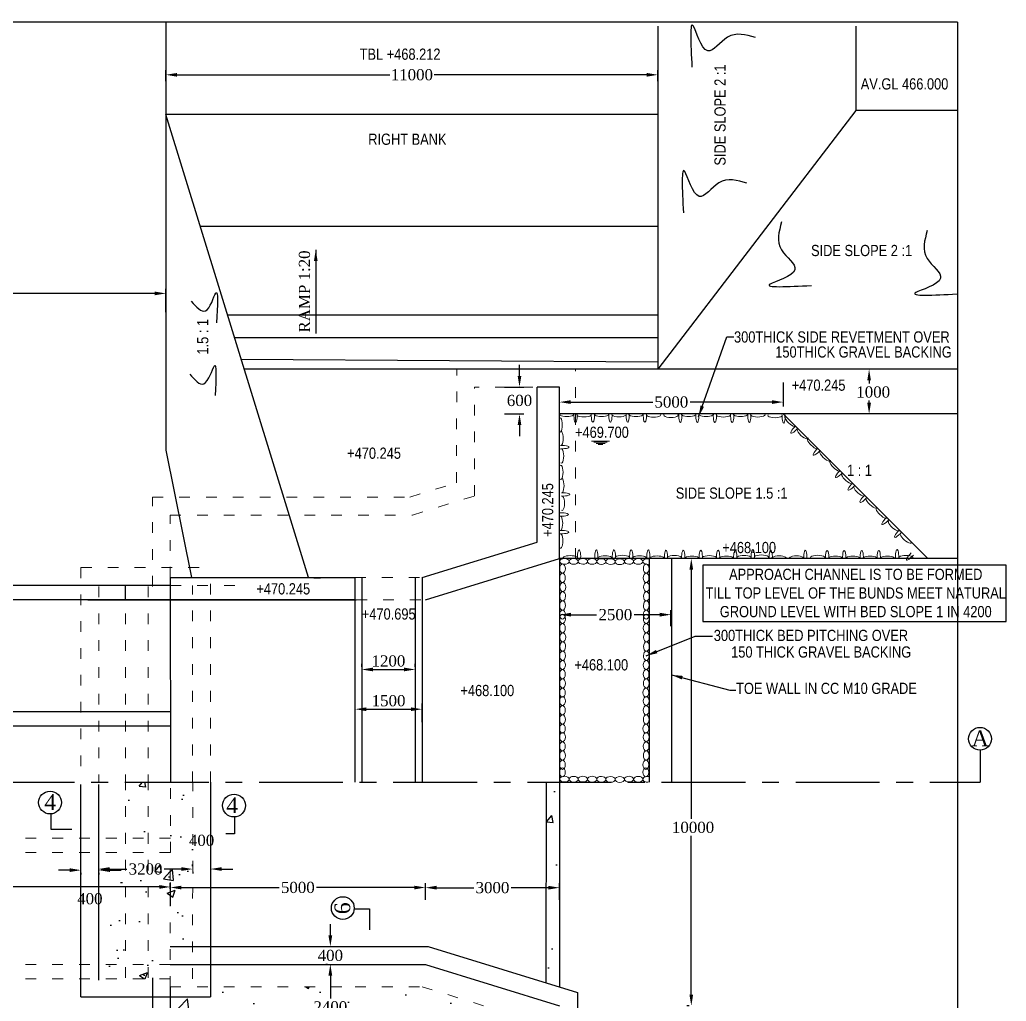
# Model space of a CAD drawing. Header units: millimetres. Extents: x 80 to 6605, y 46 to 2491.
# Drawn here: x 5983.8 to 6204.4, y 925.4 to 1145 of the extents above; entities that cross this region are included whole.
import ezdxf
from ezdxf.enums import TextEntityAlignment as Align

# ---------------------------------------------------------------- set-up
doc = ezdxf.new("R2010")
doc.units = ezdxf.units.MM
doc.linetypes.add('ACAD_ISO03W100', pattern=[30, 12, -18])
doc.linetypes.add('CENTER', pattern=[2, 1.25, -0.25, 0.25, -0.25])
for name, color, linetype in [('MAIN', 7, 'Continuous'), ('SHEET', 3, 'Continuous'), ('TEXT_GENERAL', 4, 'Continuous')]:
    doc.layers.add(name, color=color, linetype=linetype)
doc.styles.add('ARIAL NARROW', font='ARIALN.TTF')
doc.styles.get("Standard").update_dxf_attribs({"font": 'times.ttf', "height": 2.5})
doc.styles.add('TNR_2.5', font='times.ttf', dxfattribs={"height": 2.5})
doc.dimstyles.new('ISO-25', dxfattribs={"dimtxt": 2.5, "dimasz": 2.5, "dimexe": 1.25, "dimexo": 0.625, "dimtad": 1, "dimlfac": 25, "dimtxsty": 'Standard', "dimcen": 2.5, "dimadec": 0, "dimazin": 0, "dimtfac": 1, "dimtmove": 0, "dimatfit": 3, "dimfxl": 1, "dimarcsym": 0})
doc.dimstyles.get("Standard").update_dxf_attribs({"dimtxt": 0.18, "dimasz": 0.18, "dimexe": 0.18, "dimexo": 0.0625, "dimgap": 0.09, "dimtad": 0, "dimtih": 1, "dimtoh": 1, "dimdec": 4, "dimzin": 0, "dimdsep": 46, "dimtxsty": 'Standard', "dimcen": 0.09, "dimadec": 0, "dimazin": 0, "dimtfac": 1, "dimtdec": 4, "dimtofl": 0, "dimtmove": 0, "dimatfit": 3, "dimfxl": 1, "dimtolj": 1, "dimtzin": 0, "dimarcsym": 0})
doc.dimstyles.new('STYLE_ESH', dxfattribs={"dimtxt": 2.5, "dimasz": 2.5, "dimexe": 1, "dimexo": 0.625, "dimtad": 0, "dimtih": 1, "dimtoh": 1, "dimdec": 0, "dimlfac": 100, "dimzin": 9, "dimdsep": 46, "dimtxsty": 'TNR_2.5', "dimcen": 2.5, "dimadec": 0, "dimazin": 2, "dimtfac": 1, "dimtdec": 0, "dimtofl": 0, "dimtmove": 2, "dimatfit": 3, "dimfxl": 1, "dimarcsym": 0})

# ---------------------------------------------------------------- blocks, each defined once
blk = doc.blocks.new('*D119')
at = {"color": 0, "lineweight": -2, "transparency": 16777216}
for p, q in [((6016.48, 1131.19), (6016.48, 1133.65)), ((6018.98, 1132.65), (6066.53, 1132.65)), ((6123.98, 1132.65), (6076.44, 1132.65)), ((6126.48, 1131.19), (6126.48, 1133.65))]:
    blk.add_line(p, q, dxfattribs=at)
at = {"color": 0, "transparency": 16777216}
for points in [[(6018.98, 1133.06), (6018.98, 1132.23), (6016.48, 1132.65)], [(6123.98, 1133.06), (6123.98, 1132.23), (6126.48, 1132.65)]]:
    blk.add_solid(points, dxfattribs=at)
at = {"layer": 'Defpoints', "color": 0, "transparency": 16777216}
for p in [(6126.48, 1132.65), (6016.48, 1130.57), (6126.48, 1130.57)]:
    blk.add_point(p, dxfattribs=at)
at = {"color": 0, "transparency": 16777216, "insert": (6071.48, 1132.65), "char_height": 2.5, "attachment_point": 5, "style": 'TNR_2.5'}
blk.add_mtext('11000', dxfattribs=at)
blk = doc.blocks.new('*D135')
at = {"color": 0, "lineweight": -2, "transparency": 16777216}
for p, q in [((6074.5, 948.15), (6074.5, 951.84)), ((6077, 950.84), (6085.33, 950.84)), ((6102, 950.84), (6093.68, 950.84)), ((6104.5, 948.15), (6104.5, 951.84))]:
    blk.add_line(p, q, dxfattribs=at)
at = {"color": 0, "transparency": 16777216}
for points in [[(6077, 951.26), (6077, 950.43), (6074.5, 950.84)], [(6102, 951.26), (6102, 950.43), (6104.5, 950.84)]]:
    blk.add_solid(points, dxfattribs=at)
at = {"layer": 'Defpoints', "color": 0, "transparency": 16777216}
for p in [(6104.5, 950.84), (6074.5, 947.52), (6104.5, 947.52)]:
    blk.add_point(p, dxfattribs=at)
at = {"color": 0, "transparency": 16777216, "insert": (6089.5, 950.84), "char_height": 2.5, "attachment_point": 5, "style": 'TNR_2.5'}
blk.add_mtext('3000', dxfattribs=at)
blk = doc.blocks.new('*D136')
at = {"color": 0, "lineweight": -2, "transparency": 16777216}
for p, q in [((6154.5, 1063.83), (6154.5, 1058.45)), ((6104.5, 1060.08), (6104.5, 1060.45)), ((6107, 1059.45), (6125.34, 1059.45)), ((6152, 1059.45), (6133.67, 1059.45))]:
    blk.add_line(p, q, dxfattribs=at)
at = {"color": 0, "transparency": 16777216}
for points in [[(6107, 1059.87), (6107, 1059.03), (6104.5, 1059.45)], [(6152, 1059.87), (6152, 1059.03), (6154.5, 1059.45)]]:
    blk.add_solid(points, dxfattribs=at)
at = {"layer": 'Defpoints', "color": 0, "transparency": 16777216}
for p in [(6154.5, 1064.45), (6104.5, 1059.45), (6154.5, 1059.45)]:
    blk.add_point(p, dxfattribs=at)
at = {"color": 0, "transparency": 16777216, "insert": (6129.5, 1059.45), "char_height": 2.5, "attachment_point": 5, "style": 'TNR_2.5'}
blk.add_mtext('5000', dxfattribs=at)
blk = doc.blocks.new('*D137')
at = {"color": 0, "lineweight": -2, "transparency": 16777216}
for p, q in [((6181.03, 1066.8), (6172.71, 1066.8)), ((6173.71, 1064.3), (6173.71, 1063.59)), ((6173.71, 1059.3), (6173.71, 1059.79)), ((6181.03, 1056.8), (6172.71, 1056.8))]:
    blk.add_line(p, q, dxfattribs=at)
at = {"color": 0, "transparency": 16777216}
for points in [[(6173.3, 1064.3), (6174.13, 1064.3), (6173.71, 1066.8)], [(6173.3, 1059.3), (6174.13, 1059.3), (6173.71, 1056.8)]]:
    blk.add_solid(points, dxfattribs=at)
at = {"layer": 'Defpoints', "color": 0, "transparency": 16777216}
for p in [(6181.66, 1066.8), (6173.71, 1056.8), (6181.66, 1056.8)]:
    blk.add_point(p, dxfattribs=at)
at = {"color": 0, "transparency": 16777216, "insert": (6174.63, 1061.69), "char_height": 2.5, "attachment_point": 5, "style": 'TNR_2.5'}
blk.add_mtext('1000', dxfattribs=at)
blk = doc.blocks.new('*D138')
at = {"color": 0, "lineweight": -2, "transparency": 16777216}
for p, q in [((6095.54, 1065.3), (6095.54, 1067.8)), ((6092.17, 1062.8), (6096.54, 1062.8)), ((6092.17, 1056.8), (6096.54, 1056.8)), ((6095.54, 1054.3), (6095.54, 1051.8))]:
    blk.add_line(p, q, dxfattribs=at)
at = {"color": 0, "transparency": 16777216}
for points in [[(6095.13, 1065.3), (6095.96, 1065.3), (6095.54, 1062.8)], [(6095.13, 1054.3), (6095.96, 1054.3), (6095.54, 1056.8)]]:
    blk.add_solid(points, dxfattribs=at)
at = {"layer": 'Defpoints', "color": 0, "transparency": 16777216}
for p in [(6091.54, 1062.8), (6095.54, 1062.8), (6091.54, 1056.8)]:
    blk.add_point(p, dxfattribs=at)
at = {"color": 0, "transparency": 16777216, "insert": (6095.54, 1059.8), "char_height": 2.5, "attachment_point": 5, "style": 'TNR_2.5'}
blk.add_mtext('600', dxfattribs=at)
blk = doc.blocks.new('*D139')
at = {"color": 0, "lineweight": -2, "transparency": 16777216}
for p, q in [((6104.55, 1009.33), (6104.55, 1012.9)), ((6129.41, 1009.33), (6129.41, 1012.9)), ((6107.05, 1011.9), (6112.77, 1011.9)), ((6126.91, 1011.9), (6121.19, 1011.9))]:
    blk.add_line(p, q, dxfattribs=at)
at = {"color": 0, "transparency": 16777216}
for points in [[(6107.05, 1012.32), (6107.05, 1011.48), (6104.55, 1011.9)], [(6126.91, 1012.32), (6126.91, 1011.48), (6129.41, 1011.9)]]:
    blk.add_solid(points, dxfattribs=at)
at = {"layer": 'Defpoints', "color": 0, "transparency": 16777216}
for p in [(6104.55, 1011.9), (6104.55, 1008.7), (6129.41, 1008.7)]:
    blk.add_point(p, dxfattribs=at)
at = {"color": 0, "transparency": 16777216, "insert": (6116.98, 1011.9), "char_height": 2.5, "attachment_point": 5, "style": 'TNR_2.5'}
blk.add_mtext('2500', dxfattribs=at)
blk = doc.blocks.new('*D141')
at = {"color": 0, "lineweight": -2, "ltscale": 6, "transparency": 16777216}
for p, q in [((6060.26, 1000.27), (6060.26, 1000.89)), ((6062.76, 999.64), (6069.72, 999.64)), ((6072.22, 1000.27), (6072.22, 1000.89))]:
    blk.add_line(p, q, dxfattribs=at)
at = {"color": 0, "ltscale": 6, "transparency": 16777216}
for points in [[(6062.76, 1000.06), (6062.76, 999.23), (6060.26, 999.64)], [(6069.72, 1000.06), (6069.72, 999.23), (6072.22, 999.64)]]:
    blk.add_solid(points, dxfattribs=at)
at = {"layer": 'Defpoints', "color": 0, "ltscale": 6, "transparency": 16777216}
for p in [(6060.26, 999.64), (6072.22, 999.64), (6072.22, 999.64)]:
    blk.add_point(p, dxfattribs=at)
at = {"color": 0, "ltscale": 6, "transparency": 16777216, "insert": (6066.24, 1001.54), "char_height": 2.5, "attachment_point": 5}
blk.add_mtext('1200', dxfattribs=at)
blk = doc.blocks.new('*D140')
at = {"color": 0, "lineweight": -2, "ltscale": 6, "transparency": 16777216}
for p, q in [((6058.79, 987.88), (6058.79, 992.01)), ((6061.29, 990.76), (6071.25, 990.76)), ((6073.75, 987.88), (6073.75, 992.01))]:
    blk.add_line(p, q, dxfattribs=at)
at = {"color": 0, "ltscale": 6, "transparency": 16777216}
for points in [[(6061.29, 991.17), (6061.29, 990.34), (6058.79, 990.76)], [(6071.25, 991.17), (6071.25, 990.34), (6073.75, 990.76)]]:
    blk.add_solid(points, dxfattribs=at)
at = {"layer": 'Defpoints', "color": 0, "ltscale": 6, "transparency": 16777216}
for p in [(6073.75, 990.76), (6058.79, 987.25), (6073.75, 987.25)]:
    blk.add_point(p, dxfattribs=at)
at = {"color": 0, "ltscale": 6, "transparency": 16777216, "insert": (6066.27, 992.65), "char_height": 2.5, "attachment_point": 5}
blk.add_mtext('1500', dxfattribs=at)
blk = doc.blocks.new('*D185')
at = {"color": 0, "lineweight": -2, "transparency": 16777216}
for p, q in [((5882.48, 946.8), (5882.48, 952.01)), ((5884.98, 951.01), (5914.03, 951.01)), ((6014.98, 951.01), (5923.94, 951.01)), ((6017.48, 946.8), (6017.48, 952.01))]:
    blk.add_line(p, q, dxfattribs=at)
at = {"color": 0, "transparency": 16777216}
for points in [[(5884.98, 951.43), (5884.98, 950.59), (5882.48, 951.01)], [(6014.98, 951.43), (6014.98, 950.59), (6017.48, 951.01)]]:
    blk.add_solid(points, dxfattribs=at)
at = {"layer": 'Defpoints', "color": 0, "transparency": 16777216}
for p in [(5882.48, 951.01), (5882.48, 946.18), (6017.48, 946.18)]:
    blk.add_point(p, dxfattribs=at)
at = {"color": 0, "transparency": 16777216, "insert": (5918.99, 951.5), "char_height": 2.5, "attachment_point": 5, "style": 'TNR_2.5'}
blk.add_mtext('13500', dxfattribs=at)
blk = doc.blocks.new('*D186')
at = {"color": 0, "lineweight": -2, "transparency": 16777216}
for p, q in [((6017.46, 950.56), (6017.46, 951.88)), ((6019.96, 950.88), (6041.82, 950.88)), ((6072, 950.88), (6050.14, 950.88)), ((6074.5, 950.6), (6074.5, 951.88))]:
    blk.add_line(p, q, dxfattribs=at)
at = {"color": 0, "transparency": 16777216}
for points in [[(6019.96, 951.29), (6019.96, 950.46), (6017.46, 950.88)], [(6072, 951.29), (6072, 950.46), (6074.5, 950.88)]]:
    blk.add_solid(points, dxfattribs=at)
at = {"layer": 'Defpoints', "color": 0, "transparency": 16777216}
for p in [(6017.46, 950.88), (6017.46, 949.94), (6074.5, 949.98)]:
    blk.add_point(p, dxfattribs=at)
at = {"color": 0, "transparency": 16777216, "insert": (6045.98, 950.88), "char_height": 2.5, "attachment_point": 5, "style": 'TNR_2.5'}
blk.add_mtext('5000', dxfattribs=at)
blk = doc.blocks.new('*D187')
at = {"color": 0, "lineweight": -2, "transparency": 16777216}
for p, q in [((5932.48, 1079.53), (5932.48, 1084.76)), ((5934.98, 1083.76), (5970.35, 1083.76)), ((6013.98, 1083.76), (5978.62, 1083.76)), ((6016.48, 1079.53), (6016.48, 1084.76))]:
    blk.add_line(p, q, dxfattribs=at)
at = {"color": 0, "transparency": 16777216}
for points in [[(5934.98, 1084.17), (5934.98, 1083.34), (5932.48, 1083.76)], [(6013.98, 1084.17), (6013.98, 1083.34), (6016.48, 1083.76)]]:
    blk.add_solid(points, dxfattribs=at)
at = {"layer": 'Defpoints', "color": 0, "transparency": 16777216}
for p in [(6016.48, 1083.76), (5932.48, 1078.91), (6016.48, 1078.91)]:
    blk.add_point(p, dxfattribs=at)
at = {"color": 0, "transparency": 16777216, "insert": (5974.48, 1083.76), "char_height": 2.5, "attachment_point": 5, "style": 'TNR_2.5'}
blk.add_mtext('8400', dxfattribs=at)
blk = doc.blocks.new('*D188')
at = {"color": 0, "lineweight": -2, "transparency": 16777216}
for p, q in [((6133.48, 1024.49), (6132.96, 1024.49)), ((6133.96, 1021.99), (6133.96, 966.22)), ((6133.96, 926.94), (6133.96, 962.43)), ((6133.48, 924.44), (6132.96, 924.44))]:
    blk.add_line(p, q, dxfattribs=at)
at = {"color": 0, "transparency": 16777216}
for points in [[(6133.54, 1021.99), (6134.37, 1021.99), (6133.96, 1024.49)], [(6133.54, 926.94), (6134.37, 926.94), (6133.96, 924.44)]]:
    blk.add_solid(points, dxfattribs=at)
at = {"layer": 'Defpoints', "color": 0, "transparency": 16777216}
for p in [(6134.11, 1024.49), (6133.96, 924.44), (6134.11, 924.44)]:
    blk.add_point(p, dxfattribs=at)
at = {"color": 0, "transparency": 16777216, "insert": (6134.35, 964.32), "char_height": 2.5, "attachment_point": 5, "style": 'TNR_2.5'}
blk.add_mtext('10000', dxfattribs=at)
blk = doc.blocks.new('*D189')
at = {"color": 0, "lineweight": -2, "transparency": 16777216}
for p, q in [((6053.25, 940.18), (6053.25, 942.68)), ((6053.88, 937.68), (6054.25, 937.68)), ((6052.63, 933.68), (6052.25, 933.68)), ((6053.25, 931.18), (6053.25, 928.68))]:
    blk.add_line(p, q, dxfattribs=at)
at = {"color": 0, "transparency": 16777216}
for points in [[(6052.83, 940.18), (6053.67, 940.18), (6053.25, 937.68)], [(6052.83, 931.18), (6053.67, 931.18), (6053.25, 933.68)]]:
    blk.add_solid(points, dxfattribs=at)
at = {"layer": 'Defpoints', "color": 0, "transparency": 16777216}
for p in [(6053.25, 937.68), (6053.25, 933.68), (6053.25, 933.68)]:
    blk.add_point(p, dxfattribs=at)
at = {"color": 0, "transparency": 16777216, "insert": (6053.25, 935.68), "char_height": 2.5, "attachment_point": 5, "style": 'TNR_2.5'}
blk.add_mtext('400', dxfattribs=at)
blk = doc.blocks.new('*D190')
at = {"color": 0, "lineweight": -2, "transparency": 16777216}
for p, q in [((6052.63, 933.68), (6052.25, 933.68)), ((6053.25, 931.18), (6053.25, 926.08)), ((6053.25, 917.19), (6053.25, 922.29)), ((6053.87, 914.69), (6054.25, 914.69))]:
    blk.add_line(p, q, dxfattribs=at)
at = {"color": 0, "transparency": 16777216}
for points in [[(6052.83, 931.18), (6053.67, 931.18), (6053.25, 933.68)], [(6052.83, 917.19), (6053.67, 917.19), (6053.25, 914.69)]]:
    blk.add_solid(points, dxfattribs=at)
at = {"layer": 'Defpoints', "color": 0, "transparency": 16777216}
for p in [(6053.25, 933.68), (6053.25, 914.69), (6053.25, 914.69)]:
    blk.add_point(p, dxfattribs=at)
at = {"color": 0, "transparency": 16777216, "insert": (6053.25, 924.18), "char_height": 2.5, "attachment_point": 5, "style": 'TNR_2.5'}
blk.add_mtext('2400', dxfattribs=at)
blk = doc.blocks.new('*D200')
at = {"color": 0, "lineweight": -2, "transparency": 16777216}
for p, q in [((6001.38, 954.39), (6001.38, 954.01)), ((6003.88, 955.01), (6007.75, 955.01)), ((6019.97, 955.01), (6016.1, 955.01)), ((6022.47, 954.39), (6022.47, 954.01))]:
    blk.add_line(p, q, dxfattribs=at)
at = {"color": 0, "transparency": 16777216}
for points in [[(6003.88, 955.43), (6003.88, 954.6), (6001.38, 955.01)], [(6019.97, 955.43), (6019.97, 954.6), (6022.47, 955.01)]]:
    blk.add_solid(points, dxfattribs=at)
at = {"layer": 'Defpoints', "color": 0, "transparency": 16777216}
for p in [(6001.38, 955.01), (6001.38, 955.01), (6022.47, 955.01)]:
    blk.add_point(p, dxfattribs=at)
at = {"color": 0, "transparency": 16777216, "insert": (6011.93, 955.01), "char_height": 2.5, "attachment_point": 5, "style": 'TNR_2.5'}
blk.add_mtext('3200', dxfattribs=at)
blk = doc.blocks.new('*D199')
at = {"color": 0, "lineweight": -2, "transparency": 16777216}
for p, q in [((6022.46, 955.64), (6022.46, 956.01)), ((6019.96, 955.01), (6017.46, 955.01)), ((6026.46, 954.39), (6026.46, 954.01)), ((6028.96, 955.01), (6031.46, 955.01))]:
    blk.add_line(p, q, dxfattribs=at)
at = {"color": 0, "transparency": 16777216}
for points in [[(6019.96, 955.43), (6019.96, 954.6), (6022.46, 955.01)], [(6028.96, 955.43), (6028.96, 954.6), (6026.46, 955.01)]]:
    blk.add_solid(points, dxfattribs=at)
at = {"layer": 'Defpoints', "color": 0, "transparency": 16777216}
for p in [(6022.46, 955.01), (6022.46, 955.01), (6026.46, 955.01)]:
    blk.add_point(p, dxfattribs=at)
at = {"color": 0, "transparency": 16777216, "insert": (6024.46, 961.41), "char_height": 2.5, "attachment_point": 5, "style": 'TNR_2.5'}
blk.add_mtext('400', dxfattribs=at)
blk = doc.blocks.new('*D201')
at = {"color": 0, "lineweight": -2, "transparency": 16777216}
for p, q in [((5994.98, 954.76), (5992.48, 954.76)), ((5997.48, 954.14), (5997.48, 953.76)), ((6001.48, 954.14), (6001.48, 953.76)), ((6003.98, 954.76), (6006.48, 954.76))]:
    blk.add_line(p, q, dxfattribs=at)
at = {"color": 0, "transparency": 16777216}
for points in [[(5994.98, 955.18), (5994.98, 954.35), (5997.48, 954.76)], [(6003.98, 955.18), (6003.98, 954.35), (6001.48, 954.76)]]:
    blk.add_solid(points, dxfattribs=at)
at = {"layer": 'Defpoints', "color": 0, "transparency": 16777216}
for p in [(5997.48, 954.76), (5997.48, 954.76), (6001.48, 954.76)]:
    blk.add_point(p, dxfattribs=at)
at = {"color": 0, "transparency": 16777216, "insert": (5999.48, 948.36), "char_height": 2.5, "attachment_point": 5, "style": 'TNR_2.5'}
blk.add_mtext('400', dxfattribs=at)

msp = doc.modelspace()

# ---------------------------------------------------------------- hatches: boundary and pattern name
h = msp.add_hatch()
h.set_pattern_fill('AR-CONC', color=0, scale=0.1, style=0)
h.set_pattern_definition([(50, (0, 33.174), (18.218467, -1.59391), [1.905, -20.955]), (355, (0, 33.174), (-3.52428, 19.105664), [1.524, -16.764]), (100.451, (1.518, 33.041), (14.69425, 17.51167), [1.619, -17.809]), (46.1842, (0, 38.254), (27.107904, -4.20423), [2.8575, -31.4325]), (96.6356, (2.26, 37.904), (23.74042, 24.74256), [2.4285, -26.7135]), (351.184, (0, 38.254), (23.74046, 24.74251), [2.286, -25.146]), (21, (2.54, 36.984), (15.161488, -10.226552), [1.905, -20.955]), (326, (2.54, 36.984), (6.1802, 18.418797), [1.524, -16.764]), (71.4514, (3.803, 36.132), (21.34165, 8.192286), [1.619, -17.809]), (37.5, (0, 33.174), (0.30886, 8.455504), [0, -16.5608, 0, -17.018, 0, -16.8275]), (7.5, (0, 33.174), (6.681966, 10.018057), [0, -9.7028, 0, -16.1798, 0, -6.4135]), (327.5, (-5.664, 33.174), (13.5590595, -0.5728744), [0, -6.35, 0, -19.812, 0, -26.289]), (317.5, (-8.204, 33.174), (14.812918, 2.54265), [0, -8.255, 0, -13.1572, 0, -18.669])])
h.paths.add_polyline_path([(6073.75469, 928.68462), (6058.79433, 928.68462), (6026.46196, 928.68299), (6026.46196, 926.43624), (6017.45045, 926.43624), (6017.45045, 914.68624), (6071.64009, 914.68624), (6085.47328, 910.42101), (6085.50275, 886.08261), (6099.50277, 886.07726), (6099.46077, 920.75858)])
h.paths.add_polyline_path([(6104.50277, 974.43624), (6101.50277, 974.43624), (6101.46024, 929.56017), (6104.45937, 928.63544)])
h.paths.add_polyline_path([(6022.48459, 974.43624), (6017.48459, 974.43624), (6017.45716, 937.68112), (6022.45607, 937.68112)])
h.paths.add_polyline_path([(6017.47283, 958.68252), (6012.48459, 958.68265), (6012.48459, 933.67299), (6017.45417, 933.67251)])
h.paths.add_polyline_path([(6012.48459, 958.68265), (6007.48459, 958.68279), (6007.48459, 933.67347), (6012.48459, 933.67299)])
h.paths.add_polyline_path([(6007.48459, 958.68279), (6001.48459, 958.68296), (6001.48459, 933.67404), (6007.48459, 933.67347)])
h.paths.add_polyline_path([(6001.48459, 933.67404), (6001.48459, 930.43624), (6017.45176, 930.43624), (6017.45417, 933.67251)])
h.paths.add_polyline_path([(6007.48459, 961.93279), (6012.48459, 961.93265), (6012.48459, 974.43624), (6007.48459, 974.43624)])
h.paths.add_polyline_path([(6049.03957, 926.08031), (6057.46152, 926.08031), (6057.46152, 922.28705), (6049.03957, 922.28705)], flags=24)
h.paths.add_polyline_path([(6080.19495, 897.95433), (6086.79283, 897.95433), (6086.79283, 894.16107), (6080.19495, 894.16107)], flags=25)
h.paths.add_polyline_path([(6090.78808, 894.09857), (6099.21003, 894.09857), (6099.21003, 890.30532), (6090.78808, 890.30532)], flags=24)
h.paths.add_polyline_path([(6021.16302, 963.30798), (6027.7609, 963.30798), (6027.7609, 959.51472), (6021.16302, 959.51472)], flags=9)
h.paths.add_polyline_path([(6007.75034, 956.90896), (6016.10199, 956.90896), (6016.10199, 953.1157), (6007.75034, 953.1157)], flags=9)
h.paths.add_polyline_path([(5996.18565, 950.25994), (6002.78352, 950.25994), (6002.78352, 946.46668), (5996.18565, 946.46668)], flags=9)

# ---------------------------------------------------------------- linework, layer by layer
at = {"color": 0}
for p, q in [((6193.51275, 1144.39668), (5885.26264, 1144.39668)), ((6016.48459, 1144.39668), (6016.48459, 1048.73133)), ((6126.48459, 1143.50107), (6126.48459, 1066.79713)), ((6170.72459, 1143.50107), (6170.72459, 1124.68624)), ((6193.51275, 1144.39668), (6193.51275, 863.51971)), ((6048.33459, 1020.18838), (6016.48459, 1123.79062)), ((6126.48459, 1123.79062), (6016.48459, 1123.79062)), ((6170.72459, 1124.68624), (6126.48459, 1066.79713)), ((6193.51275, 1124.68624), (6170.72459, 1124.68624)), ((6126.48459, 1098.68624), (6024.20232, 1098.68624)), ((6126.48459, 1078.86706), (6030.29525, 1078.86706)), ((6126.48459, 1073.82403), (6031.84561, 1073.82403)), ((6126.48459, 1068.36726), (6033.33265, 1068.98693)), ((6099.50277, 1066.79713), (6034.00586, 1066.79713)), ((6193.51275, 1066.79713), (6099.50277, 1066.79713)), ((6099.46077, 1028.1139), (6099.50277, 1062.79713)), ((6104.50277, 1062.79713), (6099.50277, 1062.79713)), ((6104.50277, 1024.43624), (6104.50277, 1062.79713)), ((6193.51275, 1056.79713), (6104.50277, 1056.79713)), ((6186.86366, 1024.43624), (6154.50277, 1056.79713)), ((6016.48459, 1048.73133), (6022.1936, 1020.18624)), ((6073.75469, 1020.18786), (6099.46077, 1028.1139)), ((6074.50277, 1015.18624), (6104.50277, 1024.43624)), ((6193.51275, 1024.43624), (6104.50277, 1024.43624)), ((6104.50277, 1024.43624), (6104.50277, 974.43624)), ((6104.50277, 1024.43624), (6104.50277, 1023.68624)), ((6124.53072, 1024.46874), (6124.53072, 974.43624)), ((6129.53072, 1024.46874), (6129.53072, 974.43624)), ((6136.55, 1022.96885), (6136.55, 1010.3412)), ((6204.38138, 1022.96885), (6136.55, 1022.96885)), ((6204.38138, 1010.3412), (6204.38138, 1022.96885)), ((6017.45045, 1020.18994), (6058.79433, 1020.18786)), ((6017.45045, 1020.18994), (6017.48459, 974.43624)), ((6007.48459, 1018.43624), (5874.05823, 1018.43624)), ((6017.48459, 1018.43624), (5874.05823, 1018.43624)), ((6007.48459, 1015.18624), (6007.48459, 1018.43624)), ((5999.05823, 1015.18624), (5874.05823, 1015.18624)), ((6058.79433, 1015.18624), (5890.91094, 1015.18624)), ((5999.05823, 1015.18624), (6059.05823, 1015.18624)), ((6136.55, 1010.3412), (6204.38138, 1010.3412)), ((6017.47283, 990.18996), (5882.48459, 990.18624)), ((6007.48459, 990.18624), (5882.48459, 990.18624)), ((6017.47526, 986.93996), (5882.48459, 986.93624)), ((6007.48459, 986.93624), (5882.48459, 986.93624)), ((5997.48459, 926.43624), (5997.48459, 973.93624)), ((6001.48459, 930.18624), (6001.48459, 973.93624)), ((6026.46196, 974.43624), (6026.46196, 926.43624)), ((6101.50277, 974.43908), (6101.46024, 929.56017)), ((6104.50277, 974.43624), (6104.45937, 928.63544)), ((6104.50277, 974.43624), (6104.4673, 937.00464)), ((6031.79498, 966.66179), (6031.79498, 962.86718)), ((6031.79498, 962.86718), (6029.89481, 962.86718)), ((6017.46357, 937.68112), (6075.12202, 937.68112)), ((6075.12202, 937.68112), (6108.50277, 927.38873)), ((6017.46059, 933.68112), (6074.51935, 933.68112)), ((6074.51935, 933.68112), (6104.50277, 924.43624)), ((6013.45045, 930.68253), (6013.45045, 910.68624)), ((6017.45045, 928.68253), (6017.45045, 914.68624)), ((6108.50277, 927.38873), (6108.50277, 882.07535)), ((5997.48459, 926.43624), (6026.46196, 926.43624))]:
    msp.add_line(p, q, dxfattribs=at)
at = {"color": 0, "ltscale": 6}
for p, q in [((6049.54241, 1020.14749), (6051.04241, 1020.14749)), ((6058.79433, 974.43786), (6058.79433, 1020.18786)), ((6060.29433, 1020.18786), (6060.29433, 974.43786)), ((6072.25469, 974.43786), (6072.25469, 1020.18786)), ((6073.75469, 1020.18786), (6073.75469, 974.43786))]:
    msp.add_line(p, q, dxfattribs=at)
at = {"color": 0, "linetype": 'CENTER', "ltscale": 15}
msp.add_line((5467.2992, 974.43624), (6198.51275, 974.43624), dxfattribs=at)
at = {"color": 0}
for centre in [(6198.51275, 984.13624), (5990.57832, 969.89118), (6031.7141, 969.20147), (6056.04068, 946.28044)]:
    msp.add_circle(centre, 2.54951, dxfattribs=at)
at = {"color": 0, "lineweight": 5, "extrusion": (0, 0, -1)}
for centre, major_axis, ratio, start_param, end_param in [((6106.10112, 1056.73925), (-1.60801, 0), 0.328798741, 3.031898939, 6.392879022), ((6108.0781, 1056.44504), (0, -1.5163), 0.238983774, 4.478047346, 8.088323268), ((6109.97394, 1056.64872), (1.60801, 0), 0.328798741, -0.284518735, 3.426111389), ((6111.94523, 1056.46133), (0, -1.5163), 0.238983774, 4.478047346, 8.088323268), ((6113.89297, 1056.75554), (-1.60801, 0), 0.328798741, 3.031898939, 6.392879022), ((6115.86995, 1056.46133), (0, -1.5163), 0.238983774, 4.478047346, 8.088323268), ((6117.76579, 1056.66501), (1.60801, 0), 0.328798741, -0.284518735, 3.426111389), ((6119.73617, 1056.46133), (0, -1.5163), 0.238983774, 4.478047346, 8.088323268), ((6121.5933, 1056.75554), (-1.60801, 0), 0.328798741, 3.031898939, 6.392879022), ((6123.57029, 1056.46133), (0, -1.5163), 0.238983774, 4.478047346, 8.088323268), ((6125.52162, 1056.61057), (-1.60801, 0), 0.328798741, 3.031898939, 6.392879022), ((6129.39444, 1056.52004), (1.60801, 0), 0.328798741, -0.284518735, 3.426111389), ((6131.506, 1056.43116), (0, -1.5163), 0.238983774, 4.478047346, 8.088323268), ((6133.36313, 1056.72537), (-1.60801, 0), 0.328798741, 3.031898939, 6.392879022), ((6135.31087, 1056.43116), (0, -1.5163), 0.238983774, 4.478047346, 8.088323268), ((6137.25861, 1056.72537), (-1.60801, 0), 0.328798741, 3.031898939, 6.392879022), ((6139.2356, 1056.43116), (0, -1.5163), 0.238983774, 4.478047346, 8.088323268), ((6141.13143, 1056.63484), (1.60801, 0), 0.328798741, -0.284518735, 3.426111389), ((6143.10182, 1056.43116), (0, -1.5163), 0.238983774, 4.478047346, 8.088323268), ((6144.95895, 1056.72537), (-1.60801, 0), 0.328798741, 3.031898939, 6.392879022), ((6146.93594, 1056.43116), (0, -1.5163), 0.238983774, 4.478047346, 8.088323268), ((6148.83177, 1056.63484), (1.60801, 0), 0.328798741, -0.284518735, 3.426111389), ((6152.68794, 1056.47943), (1.60801, 0), 0.328798741, -0.284518735, 3.426111389), ((6154.60995, 1056.27575), (0, -1.5163), 0.238983774, 4.478047346, 8.088323268), ((6104.58878, 1054.33568), (0, 1.60801), 0.328798741, -0.284518735, 3.426111389), ((6104.79804, 1051.3313), (0, -1.60801), 0.328798741, 3.031898939, 6.392879022), ((6105.09225, 1049.38356), (1.5163, 0), 0.238983774, 4.478047346, 8.088323268), ((6104.90486, 1047.41227), (0, 1.60801), 0.328798741, -0.284518735, 3.426111389), ((6104.76097, 1043.75576), (0, 1.60801), 0.328798741, -0.284518735, 3.426111389), ((6104.97023, 1040.75138), (0, -1.60801), 0.328798741, 3.031898939, 6.392879022), ((6105.26444, 1038.80364), (1.5163, 0), 0.238983774, 4.478047346, 8.088323268), ((6105.07705, 1036.83235), (0, 1.60801), 0.328798741, -0.284518735, 3.426111389), ((6104.96465, 1034.30993), (1.5163, 0), 0.238983774, 4.478047346, 8.088323268), ((6104.67044, 1032.33294), (0, -1.60801), 0.328798741, 3.031898939, 6.392879022), ((6105.0232, 1030.37246), (1.5163, 0), 0.238983774, 4.478047346, 8.088323268), ((6104.72899, 1028.39548), (0, -1.60801), 0.328798741, 3.031898939, 6.392879022)]:
    msp.add_ellipse(centre, major_axis=major_axis, ratio=ratio, start_param=start_param, end_param=end_param, dxfattribs=at)
at = {"color": 0, "lineweight": 5}
for centre, major_axis, ratio, start_param, end_param in [((6156.08589, 1055.17994), (1.16081, -1.11276), 0.328798741, 3.031898939, 6.392879022), ((6157.28834, 1053.61971), (-1.04929, -1.0946), 0.238983774, 4.478047346, 8.088323268), ((6158.84108, 1052.39083), (-1.16081, 1.11276), 0.328798741, -0.284518735, 3.426111389), ((6161.14058, 1050.16324), (1.16081, -1.11276), 0.328798741, 3.031898939, 6.392879022), ((6162.27764, 1048.6657), (-1.04929, -1.0946), 0.238983774, 4.478047346, 8.088323268), ((6163.84099, 1047.44922), (-1.16081, 1.11276), 0.328798741, -0.284518735, 3.426111389), ((6166.11406, 1045.18705), (1.16081, -1.11276), 0.328798741, 3.031898939, 6.392879022), ((6167.25112, 1043.68951), (-1.04929, -1.0946), 0.238983774, 4.478047346, 8.088323268), ((6168.88604, 1042.2862), (1.21136, -1.0575), 0.328798741, 3.031898939, 6.392879022), ((6170.06841, 1040.84218), (-1.04929, -1.0946), 0.238983774, 4.478047346, 8.088323268), ((6171.55654, 1039.56069), (1.21136, -1.0575), 0.328798741, 3.031898939, 6.392879022), ((6172.73891, 1038.11668), (-1.04929, -1.0946), 0.238983774, 4.478047346, 8.088323268), ((6174.2188, 1036.91738), (-1.16081, 1.11276), 0.328798741, -0.284518735, 3.426111389), ((6176.49188, 1034.65521), (1.16081, -1.11276), 0.328798741, 3.031898939, 6.392879022), ((6177.62893, 1033.15767), (-1.04929, -1.0946), 0.238983774, 4.478047346, 8.088323268), ((6179.26385, 1031.75436), (1.21136, -1.0575), 0.328798741, 3.031898939, 6.392879022), ((6180.44622, 1030.31034), (-1.04929, -1.0946), 0.238983774, 4.478047346, 8.088323268), ((6181.93435, 1029.02886), (1.21136, -1.0575), 0.328798741, 3.031898939, 6.392879022), ((6108.8628, 1024.87946), (0, 1.5163), 0.238983774, 4.478047346, 8.088323268), ((6112.72993, 1024.86317), (0, 1.5163), 0.238983774, 4.478047346, 8.088323268), ((6116.65465, 1024.86317), (0, 1.5163), 0.238983774, 4.478047346, 8.088323268), ((6120.52087, 1024.86317), (0, 1.5163), 0.238983774, 4.478047346, 8.088323268), ((6124.35499, 1024.86317), (0, 1.5163), 0.238983774, 4.478047346, 8.088323268), ((6128.29246, 1024.80462), (0, 1.5163), 0.238983774, 4.478047346, 8.088323268), ((6132.15958, 1024.78833), (0, 1.5163), 0.238983774, 4.478047346, 8.088323268), ((6136.0843, 1024.78833), (0, 1.5163), 0.238983774, 4.478047346, 8.088323268), ((6139.95052, 1024.78833), (0, 1.5163), 0.238983774, 4.478047346, 8.088323268), ((6143.78464, 1024.78833), (0, 1.5163), 0.238983774, 4.478047346, 8.088323268), ((6147.71296, 1024.9333), (0, 1.5163), 0.238983774, 4.478047346, 8.088323268), ((6151.72035, 1024.8185), (0, 1.5163), 0.238983774, 4.478047346, 8.088323268), ((6159.44995, 1024.8185), (0, 1.5163), 0.238983774, 4.478047346, 8.088323268), ((6164.33488, 1024.74883), (0, 1.5163), 0.238983774, 4.478047346, 8.088323268), ((6168.13976, 1024.74883), (0, 1.5163), 0.238983774, 4.478047346, 8.088323268), ((6172.06448, 1024.74883), (0, 1.5163), 0.238983774, 4.478047346, 8.088323268), ((6175.86936, 1024.74883), (0, 1.5163), 0.238983774, 4.478047346, 8.088323268), ((6179.98069, 1024.93987), (0, 1.5163), 0.238983774, 4.478047346, 8.088323268), ((6183.11672, 1025.22395), (-1.04929, -1.0946), 0.238983774, 4.478047346, 8.088323268), ((6106.88582, 1024.58525), (-1.60801, 0), 0.328798741, 3.031898939, 6.392879022), ((6114.67766, 1024.56896), (-1.60801, 0), 0.328798741, 3.031898939, 6.392879022), ((6118.55048, 1024.65949), (1.60801, 0), 0.328798741, -0.284518735, 3.426111389), ((6122.378, 1024.56896), (-1.60801, 0), 0.328798741, 3.031898939, 6.392879022), ((6126.31547, 1024.51041), (-1.60801, 0), 0.328798741, 3.031898939, 6.392879022), ((6130.18829, 1024.60094), (1.60801, 0), 0.328798741, -0.284518735, 3.426111389), ((6134.10732, 1024.49412), (-1.60801, 0), 0.328798741, 3.031898939, 6.392879022), ((6137.98014, 1024.58464), (1.60801, 0), 0.328798741, -0.284518735, 3.426111389), ((6141.80766, 1024.49412), (-1.60801, 0), 0.328798741, 3.031898939, 6.392879022), ((6145.73598, 1024.63909), (-1.60801, 0), 0.328798741, 3.031898939, 6.392879022), ((6149.6088, 1024.72962), (1.60801, 0), 0.328798741, -0.284518735, 3.426111389), ((6153.57749, 1024.52429), (-1.60801, 0), 0.328798741, 3.031898939, 6.392879022), ((6157.47296, 1024.52429), (-1.60801, 0), 0.328798741, 3.031898939, 6.392879022), ((6162.22333, 1024.65994), (1.60801, 0), 0.328798741, -0.284518735, 3.426111389), ((6166.19202, 1024.45462), (-1.60801, 0), 0.328798741, 3.031898939, 6.392879022), ((6170.08749, 1024.45462), (-1.60801, 0), 0.328798741, 3.031898939, 6.392879022), ((6173.92161, 1024.45462), (-1.60801, 0), 0.328798741, 3.031898939, 6.392879022), ((6177.81709, 1024.45462), (-1.60801, 0), 0.328798741, 3.031898939, 6.392879022), ((6181.92843, 1024.64567), (-1.60801, 0), 0.328798741, 3.031898939, 6.392879022)]:
    msp.add_ellipse(centre, major_axis=major_axis, ratio=ratio, start_param=start_param, end_param=end_param, dxfattribs=at)
at = {"color": 0}
for points in [[(6148.30187, 1141.0066), (6142.04411, 1141.04165), (6137.62099, 1138.03519), (6134.40162, 1143.58062), (6134.09931, 1134.35168)], [(6146.39674, 1108.43868), (6140.13898, 1108.47373), (6135.71586, 1105.46727), (6132.49649, 1111.0127), (6132.19417, 1101.78375)], [(6154.14971, 1099.73431), (6154.11467, 1093.47655), (6157.12113, 1089.05343), (6151.57569, 1085.83406), (6160.80464, 1085.53174)], [(6186.71763, 1097.82918), (6186.68259, 1091.57142), (6189.68905, 1087.1483), (6184.14361, 1083.92893), (6193.37256, 1083.62661)], [(6022.15136, 1081.9844), (6025.31073, 1079.83693), (6027.61028, 1083.79796), (6027.82622, 1077.20585)], [(6021.81163, 1065.6893), (6024.971, 1063.54183), (6027.27055, 1067.50286), (6027.48649, 1060.91075)]]:
    msp.add_spline(points, degree=3, dxfattribs=at)
at = {"layer": 'TEXT_GENERAL', "color": 0, "linetype": 'ACAD_ISO03W100', "lineweight": 5, "ltscale": 0.2}
for p, q in [((6108.50277, 1066.79713), (6075.50277, 1066.79713)), ((6081.47685, 1041.40506), (6081.50278, 1066.79713)), ((6108.07341, 1024.38714), (6108.07341, 1066.79713)), ((6085.47328, 1038.45147), (6085.50278, 1062.81408)), ((6104.50277, 1062.79713), (6085.50275, 1062.78986)), ((6071.03743, 1038.18624), (6081.47685, 1041.40506)), ((6013.45045, 1038.18624), (6071.03743, 1038.18624)), ((6013.45045, 1018.18994), (6013.45045, 1038.18624)), ((6071.64009, 1034.18624), (6085.47328, 1038.45147)), ((6017.45045, 1034.18624), (6071.64009, 1034.18624)), ((6017.45045, 1020.18994), (6017.45045, 1034.18624)), ((5997.48459, 1022.43624), (6026.46196, 1022.43624)), ((5997.48459, 1022.43624), (5997.48459, 974.43624)), ((6026.46196, 974.43624), (6026.46196, 1022.43624)), ((6058.79433, 1020.18786), (6073.75469, 1020.18786)), ((6001.48459, 1018.18624), (6001.48459, 974.43624)), ((6007.48459, 1018.18624), (6007.48459, 974.43624)), ((6012.48459, 1018.18624), (6012.48459, 974.43624)), ((6012.48459, 1018.18624), (6012.48459, 974.43624)), ((6017.48459, 1018.43624), (6035.48459, 1018.43624)), ((6022.46196, 974.43624), (6022.46196, 1018.43624)), ((6059.05823, 1015.18624), (6074.50277, 1015.18624)), ((6007.48459, 930.68624), (6007.48459, 974.43624)), ((6007.48459, 930.68624), (6007.48459, 974.43624)), ((6012.48459, 930.68624), (6012.48459, 974.43624)), ((6012.48459, 930.68624), (6012.48459, 974.43624)), ((6017.45045, 928.68253), (6017.48459, 974.43624)), ((6017.45045, 928.68253), (6017.48459, 974.43624)), ((6022.45045, 930.43624), (6022.48458, 974.43251)), ((6017.47526, 961.93251), (5882.48459, 961.93624)), ((6017.47283, 958.68252), (5882.48459, 958.68624)), ((6017.45417, 933.67251), (5874.05823, 933.68624)), ((6017.45417, 933.67251), (6074.50277, 933.68624)), ((6017.48459, 930.43624), (5874.05823, 930.43624)), ((6017.48459, 930.43624), (5874.05823, 930.43624)), ((6017.45045, 928.68253), (6058.79433, 928.68462)), ((6058.79433, 928.68462), (6073.75469, 928.68462)), ((6073.75469, 928.68462), (6099.46077, 920.75858))]:
    msp.add_line(p, q, dxfattribs=at)
at = {"layer": 'TEXT_GENERAL', "color": 0, "lineweight": 5}
for p, q in [((6115.66546, 1050.72339), (6111.66546, 1050.72339)), ((6115.16546, 1050.47339), (6112.16546, 1050.47339)), ((6114.66546, 1050.22339), (6112.66546, 1050.22339)), ((6114.16546, 1049.97339), (6113.16546, 1049.97339))]:
    msp.add_line(p, q, dxfattribs=at)
for centre, major_axis in [((6105.59349, 1023.82761), (-1.03121, 0.0119)), ((6107.6559, 1023.8038), (-1.03121, 0.0119)), ((6109.71831, 1023.82761), (-1.03121, 0.0119)), ((6111.78075, 1023.80708), (-1.03121, 0.0119)), ((6113.84318, 1023.78586), (-1.03121, 0.0119)), ((6115.90561, 1023.7642), (-1.03121, 0.0119)), ((6117.96802, 1023.7404), (-1.03121, 0.0119)), ((6120.03043, 1023.82761), (-1.03121, 0.0119)), ((6122.09284, 1023.8038), (-1.03121, 0.0119)), ((6105.16423, 1022.20561), (-0.0119, -1.03121)), ((6123.8756, 1022.20561), (-0.0119, -1.03121)), ((6105.14043, 1020.1432), (-0.0119, -1.03121)), ((6105.22764, 1018.08079), (-0.0119, -1.03121)), ((6123.85179, 1020.1432), (-0.0119, -1.03121)), ((6123.939, 1018.08079), (-0.0119, -1.03121)), ((6105.20383, 1016.01838), (-0.0119, -1.03121)), ((6123.9152, 1016.01838), (-0.0119, -1.03121)), ((6105.18218, 1013.95595), (-0.0119, -1.03121)), ((6123.89354, 1013.95595), (-0.0119, -1.03121)), ((6105.16095, 1011.89351), (-0.0119, -1.03121)), ((6123.87232, 1011.89351), (-0.0119, -1.03121)), ((6105.16423, 1010.96727), (-0.0119, -1.03121)), ((6123.8756, 1010.96727), (-0.0119, -1.03121)), ((6105.14043, 1008.90486), (-0.0119, -1.03121)), ((6123.85179, 1008.90486), (-0.0119, -1.03121)), ((6105.22764, 1006.84245), (-0.0119, -1.03121)), ((6123.939, 1006.84245), (-0.0119, -1.03121)), ((6105.18218, 1002.71761), (-0.0119, -1.03121)), ((6105.20383, 1004.78004), (-0.0119, -1.03121)), ((6123.89354, 1002.71761), (-0.0119, -1.03121)), ((6123.9152, 1004.78004), (-0.0119, -1.03121)), ((6105.16095, 1000.65517), (-0.0119, -1.03121)), ((6123.87232, 1000.65517), (-0.0119, -1.03121)), ((6105.14043, 998.59274), (-0.0119, -1.03121)), ((6123.85179, 998.59274), (-0.0119, -1.03121)), ((6105.16423, 996.53033), (-0.0119, -1.03121)), ((6123.8756, 996.53033), (-0.0119, -1.03121)), ((6105.14043, 994.46792), (-0.0119, -1.03121)), ((6123.79432, 994.46792), (-0.0119, -1.03121)), ((6105.16095, 992.59198), (-0.0119, -1.03121)), ((6123.87232, 992.59198), (-0.0119, -1.03121)), ((6105.14043, 990.52954), (-0.0119, -1.03121)), ((6123.85179, 990.52954), (-0.0119, -1.03121)), ((6105.16423, 988.46713), (-0.0119, -1.03121)), ((6123.8756, 988.46713), (-0.0119, -1.03121)), ((6105.14043, 986.40472), (-0.0119, -1.03121)), ((6123.79432, 986.40472), (-0.0119, -1.03121)), ((6105.16095, 984.52878), (-0.0119, -1.03121)), ((6123.87232, 984.52878), (-0.0119, -1.03121)), ((6105.14043, 982.46635), (-0.0119, -1.03121)), ((6123.85179, 982.46635), (-0.0119, -1.03121)), ((6105.16423, 980.40394), (-0.0119, -1.03121)), ((6123.8756, 980.40394), (-0.0119, -1.03121)), ((6105.14043, 978.34153), (-0.0119, -1.03121)), ((6105.14043, 976.64826), (-0.0119, -1.03121)), ((6123.79432, 978.34153), (-0.0119, -1.03121)), ((6123.79432, 976.64826), (-0.0119, -1.03121)), ((6105.59349, 975.12594), (-1.03121, 0.0119)), ((6107.6559, 975.10214), (-1.03121, 0.0119)), ((6109.71831, 975.12594), (-1.03121, 0.0119)), ((6111.78075, 975.10542), (-1.03121, 0.0119)), ((6113.84318, 975.08419), (-1.03121, 0.0119)), ((6115.90561, 975.06254), (-1.03121, 0.0119)), ((6117.96802, 975.03873), (-1.03121, 0.0119)), ((6120.03043, 975.12594), (-1.03121, 0.0119)), ((6122.09284, 975.10214), (-1.03121, 0.0119))]:
    msp.add_ellipse(centre, major_axis=major_axis, ratio=0.621728248, dxfattribs=at)
for centre in [(6124.15527, 1023.78365), (6124.15527, 975.08199)]:
    msp.add_ellipse(centre, major_axis=(-1.03121, 0.0119), ratio=0.621728248, start_param=4.346927361, end_param=8.233795806, dxfattribs=at)

# ---------------------------------------------------------------- texts
at = {"color": 0, "rotation": 90}
for s, insert, char_height, width, attachment_point in [('RAMP 1:20', (6048.76186, 1075.00787), 2.5, 200, 7), ('6', (6054.18763, 944.91549), 3.5, 4.365, 1)]:
    msp.add_mtext(s, dxfattribs=dict(at, insert=insert, char_height=char_height, width=width, attachment_point=attachment_point))
at = {"color": 0, "char_height": 3.5, "width": 4.365}
for s, insert, attachment_point in [('A', (6196.64779, 985.98929), 1), ('4', (5991.94327, 971.74423), 3), ('4', (6032.63601, 971.05453), 3)]:
    msp.add_mtext(s, dxfattribs=dict(at, insert=insert, attachment_point=attachment_point))
at = {"layer": 'MAIN', "color": 0, "lineweight": 5, "style": 'ARIAL NARROW'}
for s, p in [('300THICK BED PITCHING OVER', (6138.99157, 1008.51901)), ('150 THICK GRAVEL BACKING', (6142.86736, 1004.80444))]:
    msp.add_text(s, height=2.5, dxfattribs=at).set_placement(p, align=Align.TOP_LEFT)
msp.add_text('TOE WALL IN CC M10 GRADE', height=2.5, dxfattribs=at).set_placement((6184.39101, 993.42413), align=Align.BOTTOM_RIGHT)
at = {"layer": 'SHEET', "color": 0, "insert": (6170.72657, 1016.73858), "char_height": 2.5, "width": 67.7647059, "attachment_point": 5}
msp.add_mtext('{\\fArial Narrow|b0|i0|c0|p34;APPROACH CHANNEL IS TO BE FORMED \\PTILL TOP LEVEL OF THE BUNDS MEET NATURAL GROUND LEVEL WITH BED SLOPE 1 IN 4200}', dxfattribs=at)
at = {"layer": 'TEXT_GENERAL', "color": 0, "lineweight": 5, "style": 'ARIAL NARROW'}
for s, p in [('TBL +468.212', (6068.83995, 1137.26351)), ('AV.GL 466.000', (6181.63551, 1130.61514)), ('RIGHT BANK', (6070.46991, 1118.24156)), ('+470.245', (6162.41344, 1063.24033)), ('+470.245', (6063.02631, 1048.02045)), ('1 : 1', (6171.55872, 1044.18784)), ('+470.245', (6042.72212, 1017.68634)), ('+468.100', (6113.82731, 1000.69028)), ('+468.100', (6088.35359, 994.94028))]:
    msp.add_text(s, height=2.5, dxfattribs=at).set_placement(p, align=Align.MIDDLE)
msp.add_text('SIDE SLOPE 2 :1', height=2.5, rotation=90, dxfattribs=at).set_placement((6142.37877, 1134.95423), align=Align.BOTTOM_RIGHT)
for s, p in [('SIDE SLOPE 2 :1', (6183.33499, 1091.35337)), ('SIDE SLOPE 1.5 :1', (6155.47639, 1037.09131))]:
    msp.add_text(s, height=2.5, dxfattribs=at).set_placement(p, align=Align.BOTTOM_RIGHT)
for s, p in [('1.5 : 1', (6024.73636, 1074.06302)), ('+470.245', (6101.82573, 1035.3097))]:
    msp.add_text(s, height=2.5, rotation=90, dxfattribs=at).set_placement(p, align=Align.MIDDLE)
for s, p in [('300THICK SIDE REVETMENT OVER', (6143.51499, 1075.26395)), ('150THICK GRAVEL BACKING', (6152.73286, 1071.90763)), ('+469.700', (6107.96215, 1053.95616))]:
    msp.add_text(s, height=2.5, dxfattribs=at).set_placement(p, align=Align.TOP_LEFT)
at = {"layer": 'TEXT_GENERAL', "color": 0, "lineweight": 9, "style": 'ARIAL NARROW'}
msp.add_text('+468.100', height=2.5, dxfattribs=at).set_placement((6140.88536, 1025.66823))
at = {"layer": 'TEXT_GENERAL', "color": 0, "lineweight": 5, "style": 'ARIAL NARROW'}
msp.add_text('+470.695', height=2.5, dxfattribs=at).set_placement((6060.29081, 1010.81074))

# ---------------------------------------------------------------- dimensions: what is measured, and where the dimension line sits
at = {"color": 0}
for base, p1, p2, picture, middle in [((6126.48459, 1132.64584), (6016.48459, 1130.56605), (6126.48459, 1130.56605), '*D119', (6071.48459, 1132.64584)), ((6154.50277, 1059.45084), (6104.50277, 1059.45084), (6154.50277, 1064.45153), '*D136', (6129.50277, 1059.45084)), ((6104.50277, 950.84398), (6074.50277, 947.52224), (6104.50277, 947.52224), '*D135', (6089.50277, 950.84398))]:
    dim = msp.add_linear_dim(base=base, p1=p1, p2=p2, dimstyle='STYLE_ESH', dxfattribs=at)
    dim.commit()
    dim.dimension.update_dxf_attribs({"geometry": picture, "text_midpoint": middle})
for base, p1, p2, angle, picture, middle in [((6016.48459, 1083.75624), (5932.48459, 1078.90601), (6016.48459, 1078.90601), 180, '*D187', (5974.48459, 1083.75624)), ((6095.54461, 1062.79713), (6091.54461, 1056.79713), (6091.54461, 1062.79713), 90, '*D138', (6095.54461, 1059.79713)), ((6022.46196, 955.01233), (6026.46196, 955.01233), (6022.46196, 955.01233), 180, '*D199', (6024.46196, 961.41135)), ((5997.48459, 954.76233), (6001.48459, 954.76233), (5997.48459, 954.76233), 180, '*D201', (5999.48459, 948.36331)), ((6053.25055, 933.68112), (6053.25055, 937.68112), (6053.25055, 933.68112), 90, '*D189', (6053.25055, 935.68112))]:
    dim = msp.add_linear_dim(base=base, p1=p1, p2=p2, angle=angle, dimstyle='STYLE_ESH', dxfattribs=at)
    dim.commit()
    dim.dimension.update_dxf_attribs({"geometry": picture, "text_midpoint": middle})
for base, p1, p2, angle, picture, middle in [((6173.71167, 1056.79713), (6181.65626, 1066.79713), (6181.65626, 1056.79713), 90, '*D137', (6174.62834, 1061.68901)), ((5882.48459, 951.01028), (6017.48459, 946.17503), (5882.48459, 946.17503), 180, '*D185', (5918.98511, 951.49625))]:
    dim = msp.add_linear_dim(base=base, p1=p1, p2=p2, angle=angle, dimstyle='STYLE_ESH', dxfattribs=at)
    dim.commit()
    dim.dimension.update_dxf_attribs({"geometry": picture, "text_midpoint": middle, "dimtype": 160})
dim = msp.add_linear_dim(base=(6133.95711, 924.43624), p1=(6134.10732, 1024.49412), p2=(6134.10732, 924.43624), angle=90, text='10000', dimstyle='STYLE_ESH', dxfattribs=at)
dim.commit()
dim.dimension.update_dxf_attribs({"geometry": '*D188', "text_midpoint": (6134.34557, 964.3249), "dimtype": 160})
for base, p1, p2, angle, text, picture, middle in [((6104.55387, 1011.89914), (6129.40517, 1008.70244), (6104.55387, 1008.70218), 180, '2500', '*D139', (6116.97952, 1011.89914)), ((6001.38223, 955.01233), (6022.4701, 955.01233), (6001.38223, 955.01233), 180, '3200', '*D200', (6011.92617, 955.01233)), ((6053.25055, 914.68624), (6053.25055, 933.68112), (6053.24862, 914.68624), 90, '2400', '*D190', (6053.25055, 924.18368))]:
    dim = msp.add_linear_dim(base=base, p1=p1, p2=p2, angle=angle, text=text, dimstyle='STYLE_ESH', dxfattribs=at)
    dim.commit()
    dim.dimension.update_dxf_attribs({"geometry": picture, "text_midpoint": middle})
at = {"color": 0, "ltscale": 6}
for base, p1, p2, text, picture, middle in [((6072.21848, 999.64468), (6060.25813, 999.64468), (6072.21848, 999.64468), '1200', '*D141', (6066.2383, 1001.54131)), ((6073.75469, 990.75557), (6058.79433, 987.2526), (6073.75469, 987.2526), '1500', '*D140', (6066.27451, 992.6522))]:
    dim = msp.add_linear_dim(base=base, p1=p1, p2=p2, text=text, dimstyle='ISO-25', dxfattribs=at)
    dim.commit()
    dim.dimension.update_dxf_attribs({"geometry": picture, "text_midpoint": middle})
at = {"color": 0}
dim = msp.add_linear_dim(base=(6017.46086, 950.87707), p1=(6074.50277, 949.97806), p2=(6017.46086, 949.93551), text='5000', dimstyle='STYLE_ESH', dxfattribs=at)
dim.commit()
dim.dimension.update_dxf_attribs({"geometry": '*D186', "text_midpoint": (6045.98181, 950.87707)})

# ---------------------------------------------------------------- leaders
at = {"color": 0, "ltscale": 6}
msp.add_leader([(6049.98988, 1093.5085), (6049.98988, 1074.80635)], dimstyle='ISO-25', override={"dimgap": 0.625, "dimtad": 0}, dxfattribs=at)
at = {"color": 0}
for points, dimstyle, override in [([(6135.57859, 1056.16726), (6141.88075, 1074.07536), (6143.4604, 1074.07536)], 'STYLE_ESH', {"dimgap": 0.625, "dimtad": 0}), ([(6123.89354, 1002.71761), (6134.81607, 1007.08531), (6138.67026, 1007.08531)], 'STYLE_ESH', {"dimgap": 0.625, "dimtad": 0}), ([(6129.53072, 998.43866), (6142.54825, 995.04213), (6143.91203, 995.04213)], 'STYLE_ESH', {"dimgap": 0.625, "dimtad": 0}), ([(6198.51275, 981.58673), (6198.51275, 974.43624)], 'Standard', {"dimgap": 0.09, "dimtad": 0}), ([(5990.76579, 967.26721), (5990.76579, 963.92635), (5995.46092, 963.92635)], 'Standard', {"dimgap": 0.09, "dimtad": 0}), ([(6058.66465, 946.09298), (6062.00551, 946.09298), (6062.00551, 941.39785)], 'Standard', {"dimgap": 0.09, "dimtad": 0})]:
    msp.add_leader(points, dimstyle=dimstyle, override=override, dxfattribs=at)

doc.saveas('drawing.dxf')
